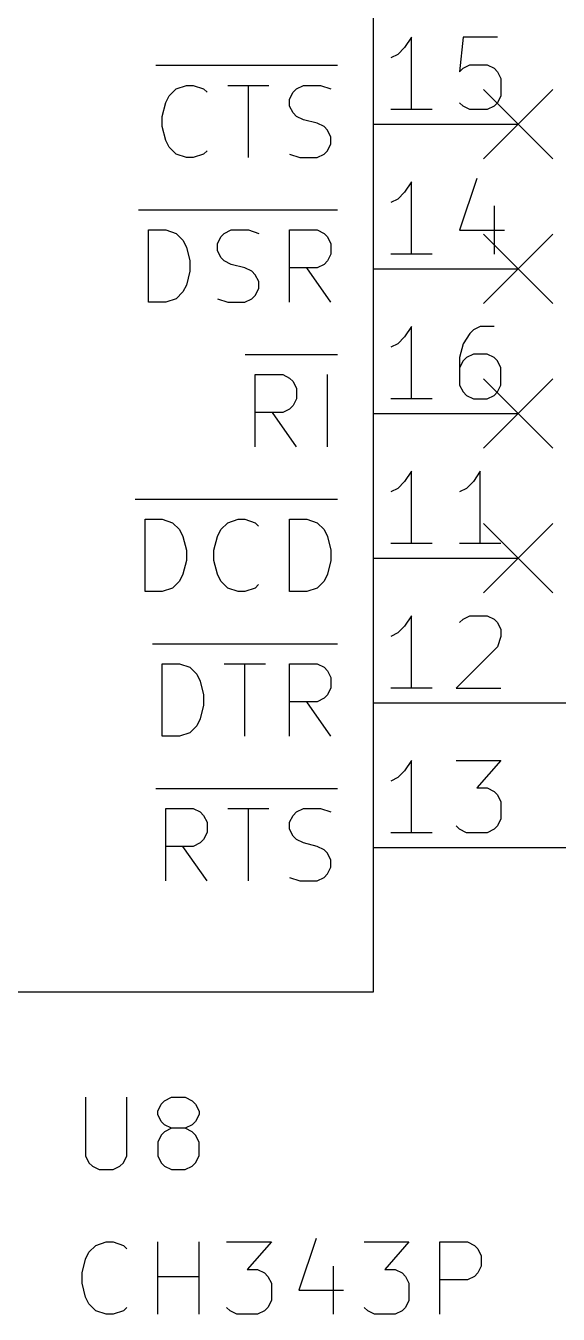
# Model space of a CAD drawing. Header units: inches. Extents: x 0.4 to 16.1, y -11.3 to -0.4.
# Drawn here: x 13.109 to 13.478, y -3.223 to -2.332 of the extents above; entities that cross this region are included whole.
import ezdxf

# ---------------------------------------------------------------- set-up
doc = ezdxf.new("R2010")
doc.units = ezdxf.units.IN
doc.header["$MEASUREMENT"] = 0
for name, color, linetype in [('BLUE', 174, 'CONTINUOUS'), ('GREENSIXTYFIVE', 129, 'CONTINUOUS'), ('LIGHTGREEN', 92, 'CONTINUOUS'), ('LIGHTRED', 12, 'CONTINUOUS'), ('RED', 14, 'CONTINUOUS'), ('WHITE', 250, 'CONTINUOUS')]:
    doc.layers.add(name, color=color, linetype=linetype)

msp = doc.modelspace()

# ---------------------------------------------------------------- linework, layer by layer
at = {"layer": 'BLUE', "linetype": 'CONTINUOUS'}
for p, q in [((13.426, -2.376), (13.474, -2.424)), ((13.474, -2.376), (13.426, -2.424)), ((13.426, -2.476), (13.474, -2.524)), ((13.474, -2.476), (13.426, -2.524)), ((13.426, -2.576), (13.474, -2.624)), ((13.474, -2.576), (13.426, -2.624)), ((13.426, -2.676), (13.474, -2.724)), ((13.474, -2.676), (13.426, -2.724))]:
    msp.add_line(p, q, dxfattribs=at)
at = {"layer": 'GREENSIXTYFIVE', "linetype": 'CONTINUOUS'}
for p, q in [((13.19929, -2.35925), (13.325, -2.35925)), ((13.19929, -2.35925), (13.325, -2.35925)), ((13.20857, -2.38028), (13.21333, -2.37551)), ((13.20857, -2.38028), (13.21333, -2.37551)), ((13.21333, -2.37551), (13.22048, -2.37313)), ((13.21333, -2.37551), (13.22048, -2.37313)), ((13.22048, -2.37313), (13.22524, -2.37313)), ((13.22048, -2.37313), (13.22524, -2.37313)), ((13.22524, -2.37313), (13.23238, -2.37551)), ((13.22524, -2.37313), (13.23238, -2.37551)), ((13.23238, -2.37551), (13.23476, -2.37789)), ((13.23238, -2.37551), (13.23476, -2.37789)), ((13.24905, -2.37313), (13.27762, -2.37313)), ((13.24905, -2.37313), (13.27762, -2.37313)), ((13.26333, -2.42313), (13.26333, -2.37313)), ((13.26333, -2.42313), (13.26333, -2.37313)), ((13.29191, -2.38265), (13.29428, -2.37789)), ((13.29191, -2.38265), (13.29428, -2.37789)), ((13.29428, -2.37789), (13.29667, -2.37551)), ((13.29428, -2.37789), (13.29667, -2.37551)), ((13.29667, -2.37551), (13.30143, -2.37313)), ((13.29667, -2.37551), (13.30143, -2.37313)), ((13.30143, -2.37313), (13.31333, -2.37313)), ((13.30143, -2.37313), (13.31333, -2.37313)), ((13.31333, -2.37313), (13.32048, -2.37551)), ((13.31333, -2.37313), (13.32048, -2.37551)), ((13.20381, -2.39456), (13.20619, -2.38504)), ((13.20381, -2.39456), (13.20619, -2.38504)), ((13.20619, -2.38504), (13.20857, -2.38028)), ((13.20619, -2.38504), (13.20857, -2.38028)), ((13.29191, -2.38742), (13.29191, -2.38265)), ((13.29191, -2.38742), (13.29191, -2.38265)), ((13.29428, -2.39218), (13.29191, -2.38742)), ((13.29428, -2.39218), (13.29191, -2.38742)), ((13.20381, -2.4017), (13.20381, -2.39456)), ((13.20381, -2.4017), (13.20381, -2.39456)), ((13.29667, -2.39456), (13.29428, -2.39218)), ((13.29667, -2.39456), (13.29428, -2.39218)), ((13.30143, -2.39694), (13.29667, -2.39456)), ((13.30143, -2.39694), (13.29667, -2.39456)), ((13.20619, -2.41122), (13.20381, -2.4017)), ((13.20619, -2.41122), (13.20381, -2.4017)), ((13.31095, -2.39932), (13.30143, -2.39694)), ((13.31095, -2.39932), (13.30143, -2.39694)), ((13.31571, -2.4017), (13.31095, -2.39932)), ((13.31571, -2.4017), (13.31095, -2.39932)), ((13.31809, -2.40408), (13.31571, -2.4017)), ((13.31809, -2.40408), (13.31571, -2.4017)), ((13.32048, -2.40885), (13.31809, -2.40408)), ((13.32048, -2.40885), (13.31809, -2.40408)), ((13.20857, -2.41599), (13.20619, -2.41122)), ((13.20857, -2.41599), (13.20619, -2.41122)), ((13.31809, -2.41837), (13.32048, -2.41361)), ((13.31809, -2.41837), (13.32048, -2.41361)), ((13.32048, -2.41361), (13.32048, -2.40885)), ((13.32048, -2.41361), (13.32048, -2.40885)), ((13.21333, -2.42075), (13.20857, -2.41599)), ((13.21333, -2.42075), (13.20857, -2.41599)), ((13.22048, -2.42313), (13.21333, -2.42075)), ((13.22048, -2.42313), (13.21333, -2.42075)), ((13.22524, -2.42313), (13.22048, -2.42313)), ((13.22524, -2.42313), (13.22048, -2.42313)), ((13.23238, -2.42075), (13.22524, -2.42313)), ((13.23238, -2.42075), (13.22524, -2.42313)), ((13.23476, -2.41837), (13.23238, -2.42075)), ((13.23476, -2.41837), (13.23238, -2.42075)), ((13.29191, -2.42075), (13.29905, -2.42313)), ((13.29191, -2.42075), (13.29905, -2.42313)), ((13.29905, -2.42313), (13.31095, -2.42313)), ((13.29905, -2.42313), (13.31095, -2.42313)), ((13.31095, -2.42313), (13.31571, -2.42075)), ((13.31095, -2.42313), (13.31571, -2.42075)), ((13.31571, -2.42075), (13.31809, -2.41837)), ((13.31571, -2.42075), (13.31809, -2.41837)), ((13.18738, -2.45925), (13.325, -2.45925)), ((13.18738, -2.45925), (13.325, -2.45925)), ((13.19428, -2.52313), (13.19428, -2.47313)), ((13.19428, -2.47313), (13.20619, -2.47313)), ((13.19428, -2.52313), (13.19428, -2.47313)), ((13.19428, -2.47313), (13.20619, -2.47313)), ((13.20619, -2.47313), (13.21333, -2.47551)), ((13.20619, -2.47313), (13.21333, -2.47551)), ((13.21333, -2.47551), (13.21809, -2.48028)), ((13.21333, -2.47551), (13.21809, -2.48028)), ((13.24428, -2.47789), (13.24667, -2.47551)), ((13.24428, -2.47789), (13.24667, -2.47551)), ((13.24667, -2.47551), (13.25143, -2.47313)), ((13.24667, -2.47551), (13.25143, -2.47313)), ((13.25143, -2.47313), (13.26333, -2.47313)), ((13.25143, -2.47313), (13.26333, -2.47313)), ((13.26333, -2.47313), (13.27048, -2.47551)), ((13.26333, -2.47313), (13.27048, -2.47551)), ((13.2919, -2.52313), (13.2919, -2.47313)), ((13.2919, -2.47313), (13.31095, -2.47313)), ((13.2919, -2.52313), (13.2919, -2.47313)), ((13.2919, -2.47313), (13.31095, -2.47313)), ((13.31095, -2.47313), (13.31571, -2.47551)), ((13.31095, -2.47313), (13.31571, -2.47551)), ((13.31571, -2.47551), (13.31809, -2.47789)), ((13.31571, -2.47551), (13.31809, -2.47789)), ((13.21809, -2.48028), (13.22048, -2.48504)), ((13.21809, -2.48028), (13.22048, -2.48504)), ((13.22048, -2.48504), (13.22285, -2.49456)), ((13.22048, -2.48504), (13.22285, -2.49456)), ((13.24191, -2.48265), (13.24428, -2.47789)), ((13.24191, -2.48265), (13.24428, -2.47789)), ((13.24191, -2.48742), (13.24191, -2.48265)), ((13.24191, -2.48742), (13.24191, -2.48265)), ((13.31809, -2.47789), (13.32047, -2.48265)), ((13.31809, -2.47789), (13.32047, -2.48265)), ((13.32047, -2.48265), (13.32047, -2.4898)), ((13.32047, -2.48265), (13.32047, -2.4898)), ((13.24428, -2.49218), (13.24191, -2.48742)), ((13.24428, -2.49218), (13.24191, -2.48742)), ((13.24667, -2.49456), (13.24428, -2.49218)), ((13.24667, -2.49456), (13.24428, -2.49218)), ((13.32047, -2.4898), (13.31809, -2.49456)), ((13.32047, -2.4898), (13.31809, -2.49456)), ((13.22285, -2.5017), (13.22048, -2.51122)), ((13.22285, -2.5017), (13.22048, -2.51122)), ((13.22285, -2.49456), (13.22285, -2.5017)), ((13.22285, -2.49456), (13.22285, -2.5017)), ((13.25143, -2.49694), (13.24667, -2.49456)), ((13.25143, -2.49694), (13.24667, -2.49456)), ((13.26095, -2.49932), (13.25143, -2.49694)), ((13.26095, -2.49932), (13.25143, -2.49694)), ((13.26571, -2.5017), (13.26095, -2.49932)), ((13.26571, -2.5017), (13.26095, -2.49932)), ((13.26809, -2.50408), (13.26571, -2.5017)), ((13.26809, -2.50408), (13.26571, -2.5017)), ((13.31095, -2.49932), (13.2919, -2.49932)), ((13.31095, -2.49932), (13.2919, -2.49932)), ((13.32047, -2.52313), (13.30381, -2.49932)), ((13.32047, -2.52313), (13.30381, -2.49932)), ((13.31571, -2.49694), (13.31095, -2.49932)), ((13.31571, -2.49694), (13.31095, -2.49932)), ((13.31809, -2.49456), (13.31571, -2.49694)), ((13.31809, -2.49456), (13.31571, -2.49694)), ((13.22048, -2.51122), (13.21809, -2.51599)), ((13.22048, -2.51122), (13.21809, -2.51599)), ((13.27048, -2.50885), (13.26809, -2.50408)), ((13.27048, -2.50885), (13.26809, -2.50408)), ((13.27048, -2.51361), (13.27048, -2.50885)), ((13.27048, -2.51361), (13.27048, -2.50885)), ((13.21333, -2.52075), (13.20619, -2.52313)), ((13.21333, -2.52075), (13.20619, -2.52313)), ((13.21809, -2.51599), (13.21333, -2.52075)), ((13.21809, -2.51599), (13.21333, -2.52075)), ((13.24191, -2.52075), (13.24905, -2.52313)), ((13.24191, -2.52075), (13.24905, -2.52313)), ((13.26095, -2.52313), (13.26571, -2.52075)), ((13.26095, -2.52313), (13.26571, -2.52075)), ((13.26571, -2.52075), (13.26809, -2.51837)), ((13.26571, -2.52075), (13.26809, -2.51837)), ((13.26809, -2.51837), (13.27048, -2.51361)), ((13.26809, -2.51837), (13.27048, -2.51361)), ((13.20619, -2.52313), (13.19428, -2.52313)), ((13.20619, -2.52313), (13.19428, -2.52313)), ((13.24905, -2.52313), (13.26095, -2.52313)), ((13.24905, -2.52313), (13.26095, -2.52313)), ((13.26119, -2.55925), (13.325, -2.55925)), ((13.26119, -2.55925), (13.325, -2.55925)), ((13.26809, -2.62313), (13.26809, -2.57313)), ((13.26809, -2.57313), (13.28714, -2.57313)), ((13.26809, -2.62313), (13.26809, -2.57313)), ((13.26809, -2.57313), (13.28714, -2.57313)), ((13.28714, -2.57313), (13.2919, -2.57551)), ((13.28714, -2.57313), (13.2919, -2.57551)), ((13.31809, -2.62313), (13.31809, -2.57313)), ((13.31809, -2.62313), (13.31809, -2.57313)), ((13.2919, -2.57551), (13.29428, -2.57789)), ((13.2919, -2.57551), (13.29428, -2.57789)), ((13.29428, -2.57789), (13.29666, -2.58265)), ((13.29428, -2.57789), (13.29666, -2.58265)), ((13.29666, -2.58265), (13.29666, -2.5898)), ((13.29666, -2.58265), (13.29666, -2.5898)), ((13.29666, -2.5898), (13.29428, -2.59456)), ((13.29666, -2.5898), (13.29428, -2.59456)), ((13.28714, -2.59932), (13.26809, -2.59932)), ((13.28714, -2.59932), (13.26809, -2.59932)), ((13.29666, -2.62313), (13.28, -2.59932)), ((13.29666, -2.62313), (13.28, -2.59932)), ((13.2919, -2.59694), (13.28714, -2.59932)), ((13.2919, -2.59694), (13.28714, -2.59932)), ((13.29428, -2.59456), (13.2919, -2.59694)), ((13.29428, -2.59456), (13.2919, -2.59694)), ((13.185, -2.65925), (13.325, -2.65925)), ((13.185, -2.65925), (13.325, -2.65925)), ((13.1919, -2.72313), (13.1919, -2.67313)), ((13.1919, -2.67313), (13.20381, -2.67313)), ((13.1919, -2.72313), (13.1919, -2.67313)), ((13.1919, -2.67313), (13.20381, -2.67313)), ((13.20381, -2.67313), (13.21095, -2.67551)), ((13.20381, -2.67313), (13.21095, -2.67551)), ((13.21095, -2.67551), (13.21571, -2.68028)), ((13.21095, -2.67551), (13.21571, -2.68028)), ((13.21571, -2.68028), (13.21809, -2.68504)), ((13.21571, -2.68028), (13.21809, -2.68504)), ((13.2419, -2.68504), (13.24428, -2.68028)), ((13.2419, -2.68504), (13.24428, -2.68028)), ((13.24428, -2.68028), (13.24905, -2.67551)), ((13.24428, -2.68028), (13.24905, -2.67551)), ((13.24905, -2.67551), (13.25619, -2.67313)), ((13.24905, -2.67551), (13.25619, -2.67313)), ((13.25619, -2.67313), (13.26095, -2.67313)), ((13.25619, -2.67313), (13.26095, -2.67313)), ((13.26095, -2.67313), (13.26809, -2.67551)), ((13.26095, -2.67313), (13.26809, -2.67551)), ((13.26809, -2.67551), (13.27047, -2.67789)), ((13.26809, -2.67551), (13.27047, -2.67789)), ((13.2919, -2.72313), (13.2919, -2.67313)), ((13.2919, -2.67313), (13.30381, -2.67313)), ((13.2919, -2.72313), (13.2919, -2.67313)), ((13.2919, -2.67313), (13.30381, -2.67313)), ((13.30381, -2.67313), (13.31095, -2.67551)), ((13.30381, -2.67313), (13.31095, -2.67551)), ((13.31095, -2.67551), (13.31571, -2.68028)), ((13.31095, -2.67551), (13.31571, -2.68028)), ((13.31571, -2.68028), (13.31809, -2.68504)), ((13.31571, -2.68028), (13.31809, -2.68504)), ((13.21809, -2.68504), (13.22047, -2.69456)), ((13.21809, -2.68504), (13.22047, -2.69456)), ((13.23952, -2.69456), (13.2419, -2.68504)), ((13.23952, -2.69456), (13.2419, -2.68504)), ((13.31809, -2.68504), (13.32047, -2.69456)), ((13.31809, -2.68504), (13.32047, -2.69456)), ((13.22047, -2.69456), (13.22047, -2.7017)), ((13.22047, -2.69456), (13.22047, -2.7017)), ((13.23952, -2.7017), (13.23952, -2.69456)), ((13.23952, -2.7017), (13.23952, -2.69456)), ((13.32047, -2.69456), (13.32047, -2.7017)), ((13.32047, -2.69456), (13.32047, -2.7017)), ((13.22047, -2.7017), (13.21809, -2.71122)), ((13.22047, -2.7017), (13.21809, -2.71122)), ((13.2419, -2.71122), (13.23952, -2.7017)), ((13.2419, -2.71122), (13.23952, -2.7017)), ((13.32047, -2.7017), (13.31809, -2.71122)), ((13.32047, -2.7017), (13.31809, -2.71122)), ((13.21571, -2.71599), (13.21095, -2.72075)), ((13.21571, -2.71599), (13.21095, -2.72075)), ((13.21809, -2.71122), (13.21571, -2.71599)), ((13.21809, -2.71122), (13.21571, -2.71599)), ((13.24428, -2.71599), (13.2419, -2.71122)), ((13.24428, -2.71599), (13.2419, -2.71122)), ((13.24905, -2.72075), (13.24428, -2.71599)), ((13.24905, -2.72075), (13.24428, -2.71599)), ((13.31571, -2.71599), (13.31095, -2.72075)), ((13.31571, -2.71599), (13.31095, -2.72075)), ((13.31809, -2.71122), (13.31571, -2.71599)), ((13.31809, -2.71122), (13.31571, -2.71599)), ((13.20381, -2.72313), (13.1919, -2.72313)), ((13.20381, -2.72313), (13.1919, -2.72313)), ((13.21095, -2.72075), (13.20381, -2.72313)), ((13.21095, -2.72075), (13.20381, -2.72313)), ((13.25619, -2.72313), (13.24905, -2.72075)), ((13.25619, -2.72313), (13.24905, -2.72075)), ((13.26095, -2.72313), (13.25619, -2.72313)), ((13.26095, -2.72313), (13.25619, -2.72313)), ((13.26809, -2.72075), (13.26095, -2.72313)), ((13.26809, -2.72075), (13.26095, -2.72313)), ((13.27047, -2.71837), (13.26809, -2.72075)), ((13.27047, -2.71837), (13.26809, -2.72075)), ((13.30381, -2.72313), (13.2919, -2.72313)), ((13.30381, -2.72313), (13.2919, -2.72313)), ((13.31095, -2.72075), (13.30381, -2.72313)), ((13.31095, -2.72075), (13.30381, -2.72313)), ((13.19691, -2.75925), (13.325, -2.75925)), ((13.19691, -2.75925), (13.325, -2.75925)), ((13.20381, -2.82313), (13.20381, -2.77313)), ((13.20381, -2.77313), (13.21571, -2.77313)), ((13.20381, -2.82313), (13.20381, -2.77313)), ((13.20381, -2.77313), (13.21571, -2.77313)), ((13.21571, -2.77313), (13.22285, -2.77551)), ((13.21571, -2.77313), (13.22285, -2.77551)), ((13.22285, -2.77551), (13.22762, -2.78028)), ((13.22285, -2.77551), (13.22762, -2.78028)), ((13.24667, -2.77313), (13.27524, -2.77313)), ((13.24667, -2.77313), (13.27524, -2.77313)), ((13.26095, -2.82313), (13.26095, -2.77313)), ((13.26095, -2.82313), (13.26095, -2.77313)), ((13.2919, -2.82313), (13.2919, -2.77313)), ((13.2919, -2.77313), (13.31095, -2.77313)), ((13.2919, -2.82313), (13.2919, -2.77313)), ((13.2919, -2.77313), (13.31095, -2.77313)), ((13.31095, -2.77313), (13.31571, -2.77551)), ((13.31095, -2.77313), (13.31571, -2.77551)), ((13.31571, -2.77551), (13.31809, -2.77789)), ((13.31571, -2.77551), (13.31809, -2.77789)), ((13.31809, -2.77789), (13.32047, -2.78265)), ((13.31809, -2.77789), (13.32047, -2.78265)), ((13.22762, -2.78028), (13.23, -2.78504)), ((13.22762, -2.78028), (13.23, -2.78504)), ((13.23, -2.78504), (13.23238, -2.79456)), ((13.23, -2.78504), (13.23238, -2.79456)), ((13.32047, -2.78265), (13.32047, -2.7898)), ((13.32047, -2.78265), (13.32047, -2.7898)), ((13.23238, -2.79456), (13.23238, -2.8017)), ((13.23238, -2.79456), (13.23238, -2.8017)), ((13.31571, -2.79694), (13.31095, -2.79932)), ((13.31571, -2.79694), (13.31095, -2.79932)), ((13.31809, -2.79456), (13.31571, -2.79694)), ((13.31809, -2.79456), (13.31571, -2.79694)), ((13.32047, -2.7898), (13.31809, -2.79456)), ((13.32047, -2.7898), (13.31809, -2.79456)), ((13.23238, -2.8017), (13.23, -2.81122)), ((13.23238, -2.8017), (13.23, -2.81122)), ((13.31095, -2.79932), (13.2919, -2.79932)), ((13.31095, -2.79932), (13.2919, -2.79932)), ((13.32047, -2.82313), (13.30381, -2.79932)), ((13.32047, -2.82313), (13.30381, -2.79932)), ((13.23, -2.81122), (13.22762, -2.81599)), ((13.23, -2.81122), (13.22762, -2.81599)), ((13.21571, -2.82313), (13.20381, -2.82313)), ((13.21571, -2.82313), (13.20381, -2.82313)), ((13.22285, -2.82075), (13.21571, -2.82313)), ((13.22285, -2.82075), (13.21571, -2.82313)), ((13.22762, -2.81599), (13.22285, -2.82075)), ((13.22762, -2.81599), (13.22285, -2.82075)), ((13.19929, -2.85925), (13.325, -2.85925)), ((13.19929, -2.85925), (13.325, -2.85925)), ((13.20619, -2.92313), (13.20619, -2.87313)), ((13.20619, -2.87313), (13.22524, -2.87313)), ((13.20619, -2.92313), (13.20619, -2.87313)), ((13.20619, -2.87313), (13.22524, -2.87313)), ((13.22524, -2.87313), (13.23, -2.87551)), ((13.22524, -2.87313), (13.23, -2.87551)), ((13.23, -2.87551), (13.23238, -2.87789)), ((13.23, -2.87551), (13.23238, -2.87789)), ((13.24905, -2.87313), (13.27762, -2.87313)), ((13.24905, -2.87313), (13.27762, -2.87313)), ((13.26333, -2.92313), (13.26333, -2.87313)), ((13.26333, -2.92313), (13.26333, -2.87313)), ((13.29428, -2.87789), (13.29667, -2.87551)), ((13.29428, -2.87789), (13.29667, -2.87551)), ((13.29667, -2.87551), (13.30143, -2.87313)), ((13.29667, -2.87551), (13.30143, -2.87313)), ((13.30143, -2.87313), (13.31333, -2.87313)), ((13.30143, -2.87313), (13.31333, -2.87313)), ((13.31333, -2.87313), (13.32048, -2.87551)), ((13.31333, -2.87313), (13.32048, -2.87551)), ((13.23238, -2.87789), (13.23476, -2.88265)), ((13.23238, -2.87789), (13.23476, -2.88265)), ((13.23476, -2.88265), (13.23476, -2.8898)), ((13.23476, -2.88265), (13.23476, -2.8898)), ((13.29191, -2.88265), (13.29428, -2.87789)), ((13.29191, -2.88265), (13.29428, -2.87789)), ((13.29191, -2.88742), (13.29191, -2.88265)), ((13.29191, -2.88742), (13.29191, -2.88265)), ((13.23238, -2.89456), (13.23, -2.89694)), ((13.23238, -2.89456), (13.23, -2.89694)), ((13.23476, -2.8898), (13.23238, -2.89456)), ((13.23476, -2.8898), (13.23238, -2.89456)), ((13.29428, -2.89218), (13.29191, -2.88742)), ((13.29428, -2.89218), (13.29191, -2.88742)), ((13.29667, -2.89456), (13.29428, -2.89218)), ((13.29667, -2.89456), (13.29428, -2.89218)), ((13.30143, -2.89694), (13.29667, -2.89456)), ((13.30143, -2.89694), (13.29667, -2.89456)), ((13.22524, -2.89932), (13.20619, -2.89932)), ((13.22524, -2.89932), (13.20619, -2.89932)), ((13.23476, -2.92313), (13.21809, -2.89932)), ((13.23476, -2.92313), (13.21809, -2.89932)), ((13.23, -2.89694), (13.22524, -2.89932)), ((13.23, -2.89694), (13.22524, -2.89932)), ((13.31095, -2.89932), (13.30143, -2.89694)), ((13.31095, -2.89932), (13.30143, -2.89694)), ((13.31571, -2.9017), (13.31095, -2.89932)), ((13.31571, -2.9017), (13.31095, -2.89932)), ((13.31809, -2.90408), (13.31571, -2.9017)), ((13.31809, -2.90408), (13.31571, -2.9017)), ((13.32048, -2.90885), (13.31809, -2.90408)), ((13.32048, -2.90885), (13.31809, -2.90408)), ((13.32048, -2.91361), (13.32048, -2.90885)), ((13.32048, -2.91361), (13.32048, -2.90885)), ((13.29191, -2.92075), (13.29905, -2.92313)), ((13.29191, -2.92075), (13.29905, -2.92313)), ((13.31095, -2.92313), (13.31571, -2.92075)), ((13.31095, -2.92313), (13.31571, -2.92075)), ((13.31571, -2.92075), (13.31809, -2.91837)), ((13.31571, -2.92075), (13.31809, -2.91837)), ((13.31809, -2.91837), (13.32048, -2.91361)), ((13.31809, -2.91837), (13.32048, -2.91361)), ((13.29905, -2.92313), (13.31095, -2.92313)), ((13.29905, -2.92313), (13.31095, -2.92313)), ((13.15066, -3.0728), (13.15066, -3.11328)), ((13.15066, -3.0728), (13.15066, -3.11328)), ((13.17923, -3.11328), (13.17923, -3.0728)), ((13.17923, -3.11328), (13.17923, -3.0728)), ((13.20543, -3.07519), (13.21019, -3.0728)), ((13.20543, -3.07519), (13.21019, -3.0728)), ((13.21019, -3.0728), (13.21971, -3.0728)), ((13.21019, -3.0728), (13.21971, -3.0728)), ((13.21971, -3.0728), (13.22447, -3.07519)), ((13.21971, -3.0728), (13.22447, -3.07519)), ((13.20067, -3.08233), (13.20304, -3.07757)), ((13.20067, -3.08233), (13.20304, -3.07757)), ((13.20067, -3.08471), (13.20067, -3.08233)), ((13.20067, -3.08471), (13.20067, -3.08233)), ((13.20304, -3.07757), (13.20543, -3.07519)), ((13.20304, -3.07757), (13.20543, -3.07519)), ((13.22447, -3.07519), (13.22685, -3.07757)), ((13.22447, -3.07519), (13.22685, -3.07757)), ((13.22685, -3.07757), (13.22924, -3.08233)), ((13.22685, -3.07757), (13.22924, -3.08233)), ((13.22924, -3.08233), (13.22924, -3.08471)), ((13.22924, -3.08233), (13.22924, -3.08471)), ((13.20304, -3.08947), (13.20067, -3.08471)), ((13.20304, -3.08947), (13.20067, -3.08471)), ((13.20543, -3.09185), (13.20304, -3.08947)), ((13.20543, -3.09185), (13.20304, -3.08947)), ((13.22685, -3.08947), (13.22447, -3.09185)), ((13.22685, -3.08947), (13.22447, -3.09185)), ((13.22924, -3.08471), (13.22685, -3.08947)), ((13.22924, -3.08471), (13.22685, -3.08947)), ((13.20304, -3.099), (13.20067, -3.10376)), ((13.20304, -3.099), (13.20067, -3.10376)), ((13.20543, -3.09661), (13.20304, -3.099)), ((13.20543, -3.09661), (13.20304, -3.099)), ((13.21019, -3.09423), (13.20543, -3.09185)), ((13.21019, -3.09423), (13.20543, -3.09185)), ((13.21019, -3.09423), (13.20543, -3.09661)), ((13.21019, -3.09423), (13.20543, -3.09661)), ((13.21971, -3.09423), (13.21019, -3.09423)), ((13.21971, -3.09423), (13.21019, -3.09423)), ((13.22447, -3.09185), (13.21971, -3.09423)), ((13.22447, -3.09185), (13.21971, -3.09423)), ((13.22447, -3.09661), (13.21971, -3.09423)), ((13.22447, -3.09661), (13.21971, -3.09423)), ((13.22685, -3.099), (13.22447, -3.09661)), ((13.22685, -3.099), (13.22447, -3.09661)), ((13.22924, -3.10376), (13.22685, -3.099)), ((13.22924, -3.10376), (13.22685, -3.099)), ((13.20067, -3.10376), (13.20067, -3.11328)), ((13.20067, -3.10376), (13.20067, -3.11328)), ((13.22924, -3.11328), (13.22924, -3.10376)), ((13.22924, -3.11328), (13.22924, -3.10376)), ((13.15066, -3.11328), (13.15304, -3.11804)), ((13.15066, -3.11328), (13.15304, -3.11804)), ((13.17685, -3.11804), (13.17923, -3.11328)), ((13.17685, -3.11804), (13.17923, -3.11328)), ((13.20067, -3.11328), (13.20304, -3.11804)), ((13.20067, -3.11328), (13.20304, -3.11804)), ((13.22685, -3.11804), (13.22924, -3.11328)), ((13.22685, -3.11804), (13.22924, -3.11328)), ((13.15304, -3.11804), (13.15543, -3.12043)), ((13.15304, -3.11804), (13.15543, -3.12043)), ((13.15543, -3.12043), (13.16019, -3.1228)), ((13.15543, -3.12043), (13.16019, -3.1228)), ((13.16019, -3.1228), (13.16971, -3.1228)), ((13.16019, -3.1228), (13.16971, -3.1228)), ((13.16971, -3.1228), (13.17447, -3.12043)), ((13.16971, -3.1228), (13.17447, -3.12043)), ((13.17447, -3.12043), (13.17685, -3.11804)), ((13.17447, -3.12043), (13.17685, -3.11804)), ((13.20304, -3.11804), (13.20543, -3.12043)), ((13.20304, -3.11804), (13.20543, -3.12043)), ((13.20543, -3.12043), (13.21019, -3.1228)), ((13.20543, -3.12043), (13.21019, -3.1228)), ((13.21019, -3.1228), (13.21971, -3.1228)), ((13.21019, -3.1228), (13.21971, -3.1228)), ((13.21971, -3.1228), (13.22447, -3.12043)), ((13.21971, -3.1228), (13.22447, -3.12043)), ((13.22447, -3.12043), (13.22685, -3.11804)), ((13.22447, -3.12043), (13.22685, -3.11804)), ((13.31019, -3.17043), (13.29828, -3.20614)), ((13.31019, -3.17043), (13.29828, -3.20614)), ((13.15066, -3.18471), (13.15304, -3.17995)), ((13.15066, -3.18471), (13.15304, -3.17995)), ((13.15304, -3.17995), (13.15781, -3.17519)), ((13.15304, -3.17995), (13.15781, -3.17519)), ((13.15781, -3.17519), (13.16495, -3.1728)), ((13.15781, -3.17519), (13.16495, -3.1728)), ((13.16495, -3.1728), (13.16971, -3.1728)), ((13.16495, -3.1728), (13.16971, -3.1728)), ((13.16971, -3.1728), (13.17685, -3.17519)), ((13.16971, -3.1728), (13.17685, -3.17519)), ((13.17685, -3.17519), (13.17923, -3.17757)), ((13.17685, -3.17519), (13.17923, -3.17757)), ((13.20066, -3.2228), (13.20066, -3.1728)), ((13.20066, -3.2228), (13.20066, -3.1728)), ((13.22923, -3.2228), (13.22923, -3.1728)), ((13.22923, -3.2228), (13.22923, -3.1728)), ((13.24828, -3.1728), (13.27924, -3.1728)), ((13.24828, -3.1728), (13.27924, -3.1728)), ((13.27924, -3.1728), (13.26257, -3.19185)), ((13.27924, -3.1728), (13.26257, -3.19185)), ((13.34352, -3.1728), (13.37447, -3.1728)), ((13.34352, -3.1728), (13.37447, -3.1728)), ((13.37447, -3.1728), (13.3578, -3.19185)), ((13.37447, -3.1728), (13.3578, -3.19185)), ((13.3959, -3.2228), (13.3959, -3.1728)), ((13.3959, -3.1728), (13.41494, -3.1728)), ((13.3959, -3.2228), (13.3959, -3.1728)), ((13.3959, -3.1728), (13.41494, -3.1728)), ((13.41494, -3.1728), (13.41971, -3.17519)), ((13.41494, -3.1728), (13.41971, -3.17519)), ((13.41971, -3.17519), (13.42209, -3.17757)), ((13.41971, -3.17519), (13.42209, -3.17757)), ((13.42209, -3.17757), (13.42447, -3.18233)), ((13.42209, -3.17757), (13.42447, -3.18233)), ((13.14828, -3.19423), (13.15066, -3.18471)), ((13.14828, -3.19423), (13.15066, -3.18471)), ((13.42447, -3.18233), (13.42447, -3.18947)), ((13.42447, -3.18233), (13.42447, -3.18947)), ((13.14828, -3.20137), (13.14828, -3.19423)), ((13.14828, -3.20137), (13.14828, -3.19423)), ((13.20066, -3.19661), (13.22923, -3.19661)), ((13.20066, -3.19661), (13.22923, -3.19661)), ((13.26257, -3.19185), (13.26971, -3.19185)), ((13.26257, -3.19185), (13.26971, -3.19185)), ((13.26971, -3.19185), (13.27447, -3.19423)), ((13.26971, -3.19185), (13.27447, -3.19423)), ((13.27447, -3.19423), (13.27685, -3.19661)), ((13.27447, -3.19423), (13.27685, -3.19661)), ((13.27685, -3.19661), (13.27924, -3.20137)), ((13.27685, -3.19661), (13.27924, -3.20137)), ((13.32209, -3.18947), (13.32209, -3.2228)), ((13.32209, -3.18947), (13.32209, -3.2228)), ((13.3578, -3.19185), (13.36495, -3.19185)), ((13.3578, -3.19185), (13.36495, -3.19185)), ((13.36495, -3.19185), (13.36971, -3.19423)), ((13.36495, -3.19185), (13.36971, -3.19423)), ((13.36971, -3.19423), (13.37209, -3.19661)), ((13.36971, -3.19423), (13.37209, -3.19661)), ((13.37209, -3.19661), (13.37447, -3.20137)), ((13.37209, -3.19661), (13.37447, -3.20137)), ((13.41971, -3.19661), (13.41494, -3.199)), ((13.41971, -3.19661), (13.41494, -3.199)), ((13.42209, -3.19423), (13.41971, -3.19661)), ((13.42209, -3.19423), (13.41971, -3.19661)), ((13.42447, -3.18947), (13.42209, -3.19423)), ((13.42447, -3.18947), (13.42209, -3.19423)), ((13.15066, -3.2109), (13.14828, -3.20137)), ((13.15066, -3.2109), (13.14828, -3.20137)), ((13.27924, -3.20137), (13.27924, -3.21328)), ((13.27924, -3.20137), (13.27924, -3.21328)), ((13.29828, -3.20614), (13.32923, -3.20614)), ((13.29828, -3.20614), (13.32923, -3.20614)), ((13.37447, -3.20137), (13.37447, -3.21328)), ((13.37447, -3.20137), (13.37447, -3.21328)), ((13.41494, -3.199), (13.3959, -3.199)), ((13.41494, -3.199), (13.3959, -3.199)), ((13.15304, -3.21566), (13.15066, -3.2109)), ((13.15304, -3.21566), (13.15066, -3.2109)), ((13.15781, -3.22043), (13.15304, -3.21566)), ((13.15781, -3.22043), (13.15304, -3.21566)), ((13.27924, -3.21328), (13.27685, -3.21804)), ((13.27924, -3.21328), (13.27685, -3.21804)), ((13.37447, -3.21328), (13.37209, -3.21804)), ((13.37447, -3.21328), (13.37209, -3.21804)), ((13.16495, -3.2228), (13.15781, -3.22043)), ((13.16495, -3.2228), (13.15781, -3.22043)), ((13.16971, -3.2228), (13.16495, -3.2228)), ((13.16971, -3.2228), (13.16495, -3.2228)), ((13.17685, -3.22043), (13.16971, -3.2228)), ((13.17685, -3.22043), (13.16971, -3.2228)), ((13.17923, -3.21804), (13.17685, -3.22043)), ((13.17923, -3.21804), (13.17685, -3.22043)), ((13.25067, -3.22043), (13.24828, -3.21804)), ((13.25067, -3.22043), (13.24828, -3.21804)), ((13.25543, -3.2228), (13.25067, -3.22043)), ((13.25543, -3.2228), (13.25067, -3.22043)), ((13.26971, -3.2228), (13.25543, -3.2228)), ((13.26971, -3.2228), (13.25543, -3.2228)), ((13.27447, -3.22043), (13.26971, -3.2228)), ((13.27447, -3.22043), (13.26971, -3.2228)), ((13.27685, -3.21804), (13.27447, -3.22043)), ((13.27685, -3.21804), (13.27447, -3.22043)), ((13.3459, -3.22043), (13.34352, -3.21804)), ((13.3459, -3.22043), (13.34352, -3.21804)), ((13.35066, -3.2228), (13.3459, -3.22043)), ((13.35066, -3.2228), (13.3459, -3.22043)), ((13.36495, -3.2228), (13.35066, -3.2228)), ((13.36495, -3.2228), (13.35066, -3.2228)), ((13.36971, -3.22043), (13.36495, -3.2228)), ((13.36971, -3.22043), (13.36495, -3.2228)), ((13.37209, -3.21804), (13.36971, -3.22043)), ((13.37209, -3.21804), (13.36971, -3.22043))]:
    msp.add_line(p, q, dxfattribs=at)
at = {"layer": 'LIGHTGREEN', "linetype": 'CONTINUOUS'}
for p, q in [((13.45, -2.8), (13.55, -2.8)), ((13.45, -2.9), (13.55, -2.9))]:
    msp.add_line(p, q, dxfattribs=at)
at = {"layer": 'LIGHTRED', "linetype": 'CONTINUOUS'}
for p, q in [((13.37619, -2.33988), (13.37143, -2.34702)), ((13.37619, -2.33988), (13.37143, -2.34702)), ((13.37619, -2.38988), (13.37619, -2.33988)), ((13.37619, -2.38988), (13.37619, -2.33988)), ((13.4119, -2.33988), (13.40952, -2.36369)), ((13.4119, -2.33988), (13.40952, -2.36369)), ((13.43571, -2.33988), (13.4119, -2.33988)), ((13.43571, -2.33988), (13.4119, -2.33988)), ((13.36667, -2.35178), (13.36191, -2.35417)), ((13.36667, -2.35178), (13.36191, -2.35417)), ((13.37143, -2.34702), (13.36667, -2.35178)), ((13.37143, -2.34702), (13.36667, -2.35178)), ((13.4119, -2.36131), (13.41667, -2.35893)), ((13.4119, -2.36131), (13.41667, -2.35893)), ((13.41667, -2.35893), (13.42857, -2.35893)), ((13.41667, -2.35893), (13.42857, -2.35893)), ((13.42857, -2.35893), (13.43333, -2.36131)), ((13.42857, -2.35893), (13.43333, -2.36131)), ((13.40952, -2.36369), (13.4119, -2.36131)), ((13.40952, -2.36369), (13.4119, -2.36131)), ((13.43333, -2.36131), (13.43571, -2.36369)), ((13.43333, -2.36131), (13.43571, -2.36369)), ((13.43571, -2.36369), (13.43809, -2.36845)), ((13.43571, -2.36369), (13.43809, -2.36845)), ((13.43809, -2.36845), (13.43809, -2.38035)), ((13.43809, -2.36845), (13.43809, -2.38035)), ((13.4119, -2.3875), (13.40952, -2.38512)), ((13.4119, -2.3875), (13.40952, -2.38512)), ((13.41667, -2.38988), (13.4119, -2.3875)), ((13.41667, -2.38988), (13.4119, -2.3875)), ((13.43333, -2.3875), (13.42857, -2.38988)), ((13.43333, -2.3875), (13.42857, -2.38988)), ((13.43571, -2.38512), (13.43333, -2.3875)), ((13.43571, -2.38512), (13.43333, -2.3875)), ((13.43809, -2.38035), (13.43571, -2.38512)), ((13.43809, -2.38035), (13.43571, -2.38512)), ((13.39048, -2.38988), (13.36191, -2.38988)), ((13.39048, -2.38988), (13.36191, -2.38988)), ((13.42857, -2.38988), (13.41667, -2.38988)), ((13.42857, -2.38988), (13.41667, -2.38988)), ((13.37619, -2.43988), (13.37143, -2.44702)), ((13.37619, -2.43988), (13.37143, -2.44702)), ((13.37619, -2.48988), (13.37619, -2.43988)), ((13.37619, -2.48988), (13.37619, -2.43988)), ((13.42143, -2.4375), (13.40952, -2.47321)), ((13.42143, -2.4375), (13.40952, -2.47321)), ((13.37143, -2.44702), (13.36667, -2.45178)), ((13.37143, -2.44702), (13.36667, -2.45178)), ((13.36667, -2.45178), (13.36191, -2.45417)), ((13.36667, -2.45178), (13.36191, -2.45417)), ((13.43333, -2.45655), (13.43333, -2.48988)), ((13.43333, -2.45655), (13.43333, -2.48988)), ((13.40952, -2.47321), (13.44047, -2.47321)), ((13.40952, -2.47321), (13.44047, -2.47321)), ((13.39048, -2.48988), (13.36191, -2.48988)), ((13.39048, -2.48988), (13.36191, -2.48988)), ((13.37143, -2.54702), (13.36667, -2.55178)), ((13.37143, -2.54702), (13.36667, -2.55178)), ((13.37619, -2.53988), (13.37143, -2.54702)), ((13.37619, -2.53988), (13.37143, -2.54702)), ((13.37619, -2.58988), (13.37619, -2.53988)), ((13.37619, -2.58988), (13.37619, -2.53988)), ((13.41667, -2.54464), (13.4119, -2.55178)), ((13.41667, -2.54464), (13.4119, -2.55178)), ((13.41905, -2.54226), (13.41667, -2.54464)), ((13.41905, -2.54226), (13.41667, -2.54464)), ((13.42381, -2.53988), (13.41905, -2.54226)), ((13.42381, -2.53988), (13.41905, -2.54226)), ((13.43333, -2.53988), (13.42381, -2.53988)), ((13.43333, -2.53988), (13.42381, -2.53988)), ((13.36667, -2.55178), (13.36191, -2.55417)), ((13.36667, -2.55178), (13.36191, -2.55417)), ((13.4119, -2.55178), (13.40952, -2.56131)), ((13.4119, -2.55178), (13.40952, -2.56131)), ((13.40952, -2.56131), (13.40952, -2.58035)), ((13.40952, -2.56131), (13.40952, -2.58035)), ((13.4119, -2.56369), (13.40952, -2.56845)), ((13.4119, -2.56369), (13.40952, -2.56845)), ((13.41428, -2.56131), (13.4119, -2.56369)), ((13.41428, -2.56131), (13.4119, -2.56369)), ((13.41905, -2.55893), (13.41428, -2.56131)), ((13.41905, -2.55893), (13.41428, -2.56131)), ((13.42857, -2.55893), (13.41905, -2.55893)), ((13.42857, -2.55893), (13.41905, -2.55893)), ((13.43333, -2.56131), (13.42857, -2.55893)), ((13.43333, -2.56131), (13.42857, -2.55893)), ((13.43571, -2.56369), (13.43333, -2.56131)), ((13.43571, -2.56369), (13.43333, -2.56131)), ((13.43809, -2.56845), (13.43571, -2.56369)), ((13.43809, -2.56845), (13.43571, -2.56369)), ((13.43809, -2.58035), (13.43809, -2.56845)), ((13.43809, -2.58035), (13.43809, -2.56845)), ((13.40952, -2.58035), (13.4119, -2.58512)), ((13.40952, -2.58035), (13.4119, -2.58512)), ((13.43571, -2.58512), (13.43809, -2.58035)), ((13.43571, -2.58512), (13.43809, -2.58035)), ((13.39048, -2.58988), (13.36191, -2.58988)), ((13.39048, -2.58988), (13.36191, -2.58988)), ((13.4119, -2.58512), (13.41428, -2.5875)), ((13.4119, -2.58512), (13.41428, -2.5875)), ((13.41428, -2.5875), (13.41905, -2.58988)), ((13.41428, -2.5875), (13.41905, -2.58988)), ((13.41905, -2.58988), (13.42857, -2.58988)), ((13.41905, -2.58988), (13.42857, -2.58988)), ((13.42857, -2.58988), (13.43333, -2.5875)), ((13.42857, -2.58988), (13.43333, -2.5875)), ((13.43333, -2.5875), (13.43571, -2.58512)), ((13.43333, -2.5875), (13.43571, -2.58512)), ((13.37619, -2.63988), (13.37143, -2.64702)), ((13.37619, -2.63988), (13.37143, -2.64702)), ((13.37619, -2.68988), (13.37619, -2.63988)), ((13.37619, -2.68988), (13.37619, -2.63988)), ((13.42381, -2.63988), (13.41905, -2.64702)), ((13.42381, -2.63988), (13.41905, -2.64702)), ((13.42381, -2.68988), (13.42381, -2.63988)), ((13.42381, -2.68988), (13.42381, -2.63988)), ((13.36667, -2.65178), (13.36191, -2.65417)), ((13.36667, -2.65178), (13.36191, -2.65417)), ((13.37143, -2.64702), (13.36667, -2.65178)), ((13.37143, -2.64702), (13.36667, -2.65178)), ((13.41428, -2.65178), (13.40952, -2.65417)), ((13.41428, -2.65178), (13.40952, -2.65417)), ((13.41905, -2.64702), (13.41428, -2.65178)), ((13.41905, -2.64702), (13.41428, -2.65178)), ((13.39048, -2.68988), (13.36191, -2.68988)), ((13.39048, -2.68988), (13.36191, -2.68988)), ((13.43809, -2.68988), (13.40952, -2.68988)), ((13.43809, -2.68988), (13.40952, -2.68988)), ((13.37619, -2.73988), (13.37143, -2.74702)), ((13.37619, -2.73988), (13.37143, -2.74702)), ((13.37619, -2.78988), (13.37619, -2.73988)), ((13.37619, -2.78988), (13.37619, -2.73988)), ((13.40952, -2.74464), (13.4119, -2.74226)), ((13.40952, -2.74464), (13.4119, -2.74226)), ((13.4119, -2.74226), (13.41667, -2.73988)), ((13.4119, -2.74226), (13.41667, -2.73988)), ((13.41667, -2.73988), (13.42857, -2.73988)), ((13.41667, -2.73988), (13.42857, -2.73988)), ((13.42857, -2.73988), (13.43333, -2.74226)), ((13.42857, -2.73988), (13.43333, -2.74226)), ((13.43333, -2.74226), (13.43571, -2.74464)), ((13.43333, -2.74226), (13.43571, -2.74464)), ((13.36667, -2.75178), (13.36191, -2.75417)), ((13.36667, -2.75178), (13.36191, -2.75417)), ((13.37143, -2.74702), (13.36667, -2.75178)), ((13.37143, -2.74702), (13.36667, -2.75178)), ((13.43571, -2.74464), (13.43809, -2.7494)), ((13.43571, -2.74464), (13.43809, -2.7494)), ((13.43809, -2.7494), (13.43809, -2.75417)), ((13.43809, -2.7494), (13.43809, -2.75417)), ((13.43571, -2.76131), (13.40714, -2.78988)), ((13.43571, -2.76131), (13.40714, -2.78988)), ((13.43809, -2.75417), (13.43571, -2.76131)), ((13.43809, -2.75417), (13.43571, -2.76131)), ((13.39048, -2.78988), (13.36191, -2.78988)), ((13.39048, -2.78988), (13.36191, -2.78988)), ((13.40714, -2.78988), (13.43809, -2.78988)), ((13.40714, -2.78988), (13.43809, -2.78988)), ((13.37619, -2.83988), (13.37143, -2.84702)), ((13.37619, -2.83988), (13.37143, -2.84702)), ((13.37619, -2.88988), (13.37619, -2.83988)), ((13.37619, -2.88988), (13.37619, -2.83988)), ((13.40714, -2.83988), (13.43809, -2.83988)), ((13.40714, -2.83988), (13.43809, -2.83988)), ((13.43809, -2.83988), (13.42143, -2.85893)), ((13.43809, -2.83988), (13.42143, -2.85893)), ((13.37143, -2.84702), (13.36667, -2.85178)), ((13.37143, -2.84702), (13.36667, -2.85178)), ((13.36667, -2.85178), (13.36191, -2.85417)), ((13.36667, -2.85178), (13.36191, -2.85417)), ((13.42143, -2.85893), (13.42857, -2.85893)), ((13.42143, -2.85893), (13.42857, -2.85893)), ((13.42857, -2.85893), (13.43333, -2.86131)), ((13.42857, -2.85893), (13.43333, -2.86131)), ((13.43333, -2.86131), (13.43571, -2.86369)), ((13.43333, -2.86131), (13.43571, -2.86369)), ((13.43571, -2.86369), (13.43809, -2.86845)), ((13.43571, -2.86369), (13.43809, -2.86845)), ((13.43809, -2.86845), (13.43809, -2.88035)), ((13.43809, -2.86845), (13.43809, -2.88035)), ((13.40952, -2.8875), (13.40714, -2.88512)), ((13.40952, -2.8875), (13.40714, -2.88512)), ((13.43571, -2.88512), (13.43333, -2.8875)), ((13.43571, -2.88512), (13.43333, -2.8875)), ((13.43809, -2.88035), (13.43571, -2.88512)), ((13.43809, -2.88035), (13.43571, -2.88512)), ((13.39048, -2.88988), (13.36191, -2.88988)), ((13.39048, -2.88988), (13.36191, -2.88988)), ((13.41428, -2.88988), (13.40952, -2.8875)), ((13.41428, -2.88988), (13.40952, -2.8875)), ((13.42857, -2.88988), (13.41428, -2.88988)), ((13.42857, -2.88988), (13.41428, -2.88988)), ((13.43333, -2.8875), (13.42857, -2.88988)), ((13.43333, -2.8875), (13.42857, -2.88988))]:
    msp.add_line(p, q, dxfattribs=at)
at = {"layer": 'RED', "linetype": 'CONTINUOUS'}
for p, q in [((13.35, -3), (13.35, -2)), ((13.35, -2.4), (13.45, -2.4)), ((13.35, -2.4), (13.45, -2.4)), ((13.35, -2.5), (13.45, -2.5)), ((13.35, -2.5), (13.45, -2.5)), ((13.35, -2.6), (13.45, -2.6)), ((13.35, -2.6), (13.45, -2.6)), ((13.35, -2.7), (13.45, -2.7)), ((13.35, -2.7), (13.45, -2.7)), ((13.35, -2.8), (13.45, -2.8)), ((13.35, -2.8), (13.45, -2.8)), ((13.35, -2.9), (13.45, -2.9)), ((13.35, -2.9), (13.45, -2.9)), ((12.75, -3), (13.35, -3))]:
    msp.add_line(p, q, dxfattribs=at)
at = {"layer": 'WHITE', "linetype": 'CONTINUOUS'}
for p, q in [((13.35, -3), (13.35, -2)), ((12.75, -3), (13.35, -3))]:
    msp.add_line(p, q, dxfattribs=at)

doc.saveas('drawing.dxf')
